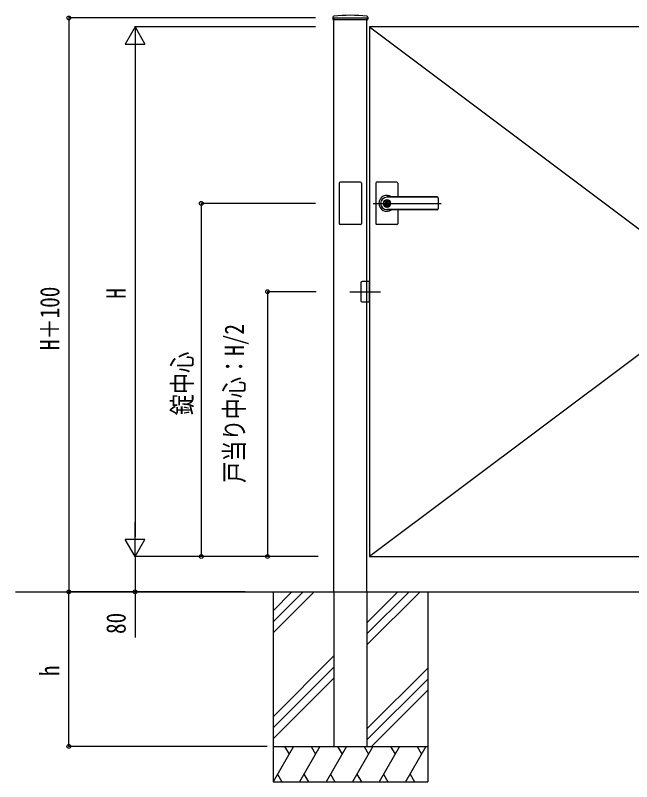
# Model space of a CAD drawing. Units: millimetres, scale not verified. Extents: x -4205 to 4205, y -2970 to 2970.
# Drawn here: x -2213 to -818, y -261 to 1475 of the extents above; entities that cross this region are included whole.
import ezdxf
from ezdxf.enums import TextEntityAlignment as Align

# ---------------------------------------------------------------- set-up
doc = ezdxf.new("R2010")
doc.units = ezdxf.units.MM
doc.header["$LTSCALE"] = 12
doc.layers.add('0-3_YKK_A1', color=4, linetype='Continuous')
doc.layers.add('0-4_YKK_D', color=6, linetype='Continuous')
doc.styles.add('ＭＳ ゴシック', font='')
doc.styles.get('ＭＳ ゴシック').set_extended_font_data('MS Gothic')

msp = doc.modelspace()

# ---------------------------------------------------------------- linework, layer by layer
at = {"layer": '0-3_YKK_A1'}
for p, q in [((-1494.15, 1471.08), (-1494.41, 1466.2)), ((-1493.91, 1465.68), (-1415.71, 1465.68)), ((-1492.31, 1469.18), (-1492.31, 1465.68)), ((-1492.31, 169.18), (-1492.31, 1465.68)), ((-1417.31, 169.18), (-1417.31, 1465.68)), ((-1415.47, 1471.08), (-1415.21, 1466.2)), ((-1479.81, 1095.18), (-1479.81, 1003.18)), ((-1431.81, 1097.18), (-1477.81, 1097.18)), ((-1429.81, 1095.18), (-1429.81, 1003.18)), ((-1397.31, 1095.18), (-1397.31, 1003.18)), ((-1349.31, 1097.18), (-1395.31, 1097.18)), ((-1347.31, 1095.18), (-1347.31, 1063.74)), ((-1258.31, 1063.68), (-1372.31, 1063.68)), ((-1258.31, 1063.18), (-1372.31, 1063.18)), ((-1256.3, 1061.68), (-1256.3, 1036.62)), ((-1403.47, 1049.18), (-1249.32, 1049.18)), ((-1373.21, 1053.73), (-1373.21, 1050.68)), ((-1373.21, 1053.73), (-1371.41, 1053.73)), ((-1371.89, 1049.85), (-1373.21, 1050.68)), ((-1371.89, 1048.5), (-1373.21, 1047.68)), ((-1373.21, 1047.68), (-1373.21, 1044.63)), ((-1373.21, 1044.63), (-1371.41, 1044.63)), ((-1371.31, 1057.38), (-1372.31, 1057.38)), ((-1371.41, 1053.73), (-1371.41, 1051.13)), ((-1371.41, 1047.23), (-1371.41, 1044.63)), ((-1369.61, 1050.18), (-1371.22, 1050.85)), ((-1371.22, 1047.5), (-1369.61, 1048.18)), ((-1369.61, 1050.18), (-1369.61, 1048.18)), ((-1371.31, 1040.98), (-1372.31, 1040.98)), ((-1258.31, 1035.18), (-1372.31, 1035.18)), ((-1258.31, 1034.68), (-1372.31, 1034.68)), ((-1347.31, 1034.61), (-1347.31, 1003.18)), ((-1431.81, 1001.18), (-1477.81, 1001.18)), ((-1349.31, 1001.18), (-1395.31, 1001.18)), ((-1431.31, 869.18), (-1431.31, 829.18)), ((-1456.31, 849.18), (-1386.31, 849.18)), ((-1428.31, 826.18), (-1411.31, 826.18)), ((-2213.31, 169.18), (-286.59, 169.18)), ((-1629.81, 169.18), (-1629.81, -260.82)), ((-1587.02, 169.18), (-1629.81, 126.38)), ((-1562.02, 169.18), (-1629.81, 101.38)), ((-1537.02, 169.18), (-1629.81, 76.38)), ((-1492.31, 169.18), (-1492.31, -180.82)), ((-1417.31, 169.18), (-1417.31, -180.82)), ((-1347.02, 169.18), (-1417.31, 98.88)), ((-1322.02, 169.18), (-1417.31, 73.88)), ((-1297.02, 169.18), (-1417.31, 48.88)), ((-1279.81, 169.18), (-1279.81, -260.82)), ((-1492.31, 23.88), (-1629.81, -113.62)), ((-1492.31, -1.12), (-1629.81, -138.62)), ((-1417.31, -141.12), (-1279.81, -3.62)), ((-1629.81, -163.62), (-1492.31, -26.12)), ((-1279.81, -28.62), (-1417.31, -166.12)), ((-1279.81, -53.62), (-1407.02, -180.82)), ((-1629.81, -180.82), (-1279.81, -180.82)), ((-1583.62, -180.82), (-1629.81, -260.82)), ((-1603.62, -180.82), (-1593.62, -198.15)), ((-1523.62, -180.82), (-1569.81, -260.82)), ((-1543.62, -180.82), (-1533.62, -198.15)), ((-1463.62, -180.82), (-1509.81, -260.82)), ((-1492.31, -180.82), (-1417.31, -180.82)), ((-1483.62, -180.82), (-1473.62, -198.15)), ((-1403.62, -180.82), (-1449.81, -260.82)), ((-1423.62, -180.82), (-1413.62, -198.15)), ((-1343.62, -180.82), (-1389.81, -260.82)), ((-1363.62, -180.82), (-1353.62, -198.15)), ((-1283.62, -180.82), (-1329.81, -260.82)), ((-1303.62, -180.82), (-1293.62, -198.15)), ((-1619.81, -243.5), (-1609.81, -260.82)), ((-1559.81, -243.5), (-1549.81, -260.82)), ((-1499.81, -243.5), (-1489.81, -260.82)), ((-1439.81, -243.5), (-1429.81, -260.82)), ((-1379.81, -243.5), (-1369.81, -260.82)), ((-1319.81, -243.5), (-1309.81, -260.82)), ((-1629.81, -260.82), (-1279.81, -260.82))]:
    msp.add_line(p, q, dxfattribs=at)
for points in [[(-1492.31, 1469.18), (-1417.31, 1469.18), (-1417.31, 1465.68)], [(-611.31, 1449.18), (-1411.31, 1449.18), (-1411.31, 249.18), (-611.31, 249.18), (-611.31, 324.18)], [(-1411.31, 1449.18), (-611.31, 849.18), (-1411.31, 249.18)], [(-1411.31, 826.18), (-1411.31, 872.18), (-1428.31, 872.18)]]:
    msp.add_lwpolyline(points, dxfattribs=at)
msp.add_circle((-1372.31, 1049.18), 6.6, dxfattribs=at)
for centre, radius, start, end in [((-1493.91, 1466.18), 0.5, 177, 270), ((-1492.15, 1470.97), 2, 96.74435, 177), ((-1454.81, 1155.18), 320, 83.25565, 96.74435), ((-1417.46, 1470.97), 2, 3, 83.25565), ((-1415.71, 1466.18), 0.5, 270, 3), ((-1477.81, 1095.18), 2, 90, 180), ((-1431.81, 1095.18), 2, 0, 90), ((-1395.31, 1095.18), 2, 90, 180), ((-1349.31, 1095.18), 2, 0, 90), ((-1372.31, 1049.18), 18, 54.01459, 180.00366), ((-1372.31, 1049.18), 14, 90, 270), ((-1258.3, 1061.68), 2, 0, 90), ((-1258.3, 1061.18), 2, 0, 90), ((-1372.31, 1049.18), 18, 180.00366, 305.98541), ((-1372.31, 1049.18), 8.2, 90, 270), ((-1372.31, 1049.18), 4, 103.00288, 256.99712), ((-1372.31, 1049.18), 2, 116.74368, 243.25632), ((-1372.31, 1049.18), 0.8, 301.82132, 58.17868), ((-1372.31, 1049.18), 4, 283.00288, 76.99712), ((-1371.11, 1051.13), 0.3, 180, 247.38014), ((-1371.11, 1047.23), 0.3, 112.61986, 180), ((-1371.31, 1049.18), 8.2, 270, 90), ((-1258.3, 1037.18), 2, 270, 0), ((-1258.3, 1036.67), 2, 270, 0), ((-1477.81, 1003.18), 2, 180, 270), ((-1431.81, 1003.18), 2, 270, 0), ((-1395.31, 1003.18), 2, 180, 270), ((-1349.31, 1003.18), 2, 270, 0), ((-1428.31, 869.18), 3, 90, 180), ((-1428.31, 829.18), 3, 180, 270)]:
    msp.add_arc(centre, radius, start, end, dxfattribs=at)
at = {"layer": '0-4_YKK_D'}
for p, q in [((-1533.69, 1469.18), (-2093.31, 1469.18)), ((-2092.31, 1469.18), (-2092.31, 169.18)), ((-1942.31, 1449.18), (-1964.81, 1410.2)), ((-1533.69, 1449.18), (-1943.31, 1449.18)), ((-1942.31, 1449.18), (-1919.81, 1410.2)), ((-1942.31, 1449.18), (-1942.31, 1371.23)), ((-1964.81, 1410.2), (-1919.81, 1410.2)), ((-1942.31, 1404.18), (-1942.31, 294.18)), ((-1533.69, 1049.18), (-1793.31, 1049.18)), ((-1792.31, 1049.18), (-1792.31, 249.18)), ((-1532.14, 849.18), (-1643.31, 849.18)), ((-1642.31, 849.18), (-1642.31, 249.18)), ((-1942.31, 249.18), (-1942.31, 327.12)), ((-1942.31, 249.18), (-1964.81, 288.15)), ((-1919.81, 288.15), (-1964.81, 288.15)), ((-1942.31, 249.18), (-1919.81, 288.15)), ((-1533.69, 249.18), (-1943.31, 249.18)), ((-1533.69, 249.18), (-1943.31, 249.18)), ((-1533.69, 249.18), (-1793.31, 249.18)), ((-1527.98, 249.18), (-1643.31, 249.18)), ((-1693.02, 169.18), (-2093.31, 169.18)), ((-1718.02, 169.18), (-2093.31, 169.18)), ((-2092.31, -180.82), (-2092.31, 169.18)), ((-1693.02, 169.18), (-1943.31, 169.18)), ((-1643.31, -180.82), (-2093.31, -180.82))]:
    msp.add_line(p, q, dxfattribs=at)
msp.add_lwpolyline([(-1942.31, 249.18), (-1942.31, 169.18), (-1942.31, 65.78)], dxfattribs=at)
for centre in [(-2092.31, 1469.18), (-1792.31, 1049.18), (-1642.31, 849.18), (-1792.31, 249.18), (-1642.31, 249.18), (-2092.31, 169.18), (-2092.31, 169.18), (-1942.31, 169.18), (-2092.31, -180.82)]:
    msp.add_circle(centre, 4.25, dxfattribs=at)

# ---------------------------------------------------------------- texts
at = {"layer": '0-4_YKK_D', "style": 'ＭＳ ゴシック', "width": 0.8}
for s, p in [('H＋100', (-2100.31, 716.78)), ('H', (-1950.31, 833.18)), ('戸当り中心：H/2', (-1682.4, 415.97)), ('錠中心', (-1800.31, 569.18)), ('80', (-1950.31, 73.78)), ('h', (-2100.31, -21.82))]:
    msp.add_text(s, height=43.99, rotation=90, dxfattribs=at).set_placement(p, align=Align.BOTTOM_LEFT)

doc.saveas('drawing.dxf')
